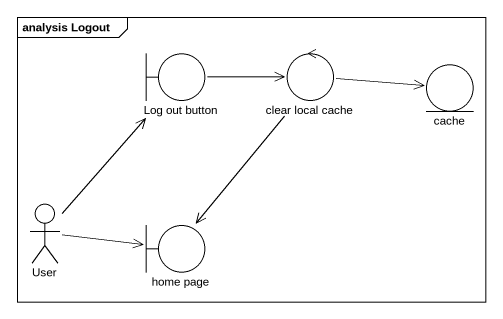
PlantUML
@startuml
mainframe analysis Logout
boundary "Log out button" as Log_out_button
control "clear local cache" as clear_local_cache
entity cache
actor User
boundary "home page" as home_page
Log_out_button -right-> clear_local_cache
clear_local_cache -right-> cache
clear_local_cache --> home_page
User -up-> Log_out_button
User -right-> home_page
@enduml
